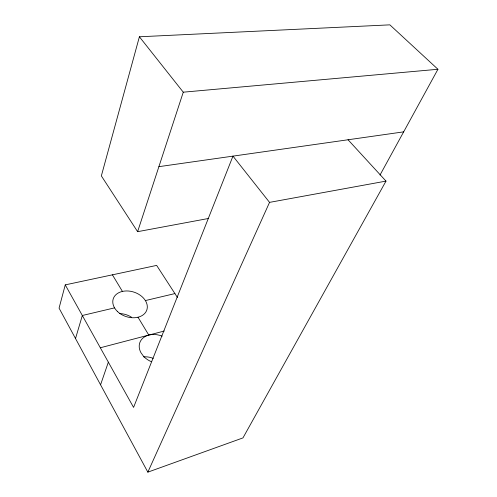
<?xml version="1.0" encoding="UTF-8"?>
<svg xmlns="http://www.w3.org/2000/svg" width="497" height="497" viewBox="0 0 497 497"><rect width="100%" height="100%" fill="white"/><g stroke="black" fill="none" stroke-linecap="round" stroke-linejoin="round"><path stroke-width="0.75" d="M177.41 297.448L156.648 265.398L65.256 284.88L59.062 308.134L147.851 472.15L242.971 437.894L386.001 181.107L348.055 139.763M380.025 175.012L437.938 69.276L389.853 24.85L139.396 36.784L101.351 175.895L137.619 231.677L208.286 218.512M75.519 338.538L82.328 315.496L114.552 307.867M137.619 231.677L183.269 92.181L139.396 36.784M100.568 384.802L108.346 362.151M147.851 472.15L269.542 202.372L386.001 181.107M100.326 347.77L164.271 331.027M145.379 300.573L174.907 293.584M158.897 166.663L403.657 131.86M183.269 92.181L437.938 69.276M269.542 202.372L232.963 156.126L133.575 407.403L65.256 284.88M112.415 274.829L122.43 291.416M138.011 317.223L148.783 335.077A18.339 13.866 21.6 0 0 140.918 352.646L143.478 356.212A18.339 13.866 21.6 0 0 151.212 361.636M149.355 334.935A18.339 13.866 21.6 0 1 162.152 336.152M143.658 356.865A17.855 13.873 21.6 0 1 153.238 358.356M119.734 313.595A17.24 12.885 18.2 0 1 131.512 317.223M117.354 311.402A17.693 12.847 18.4 0 0 146.54 310.724A17.693 12.847 18.4 0 0 126.257 290.956A17.693 12.847 18.4 0 0 117.354 311.402"/></g></svg>
